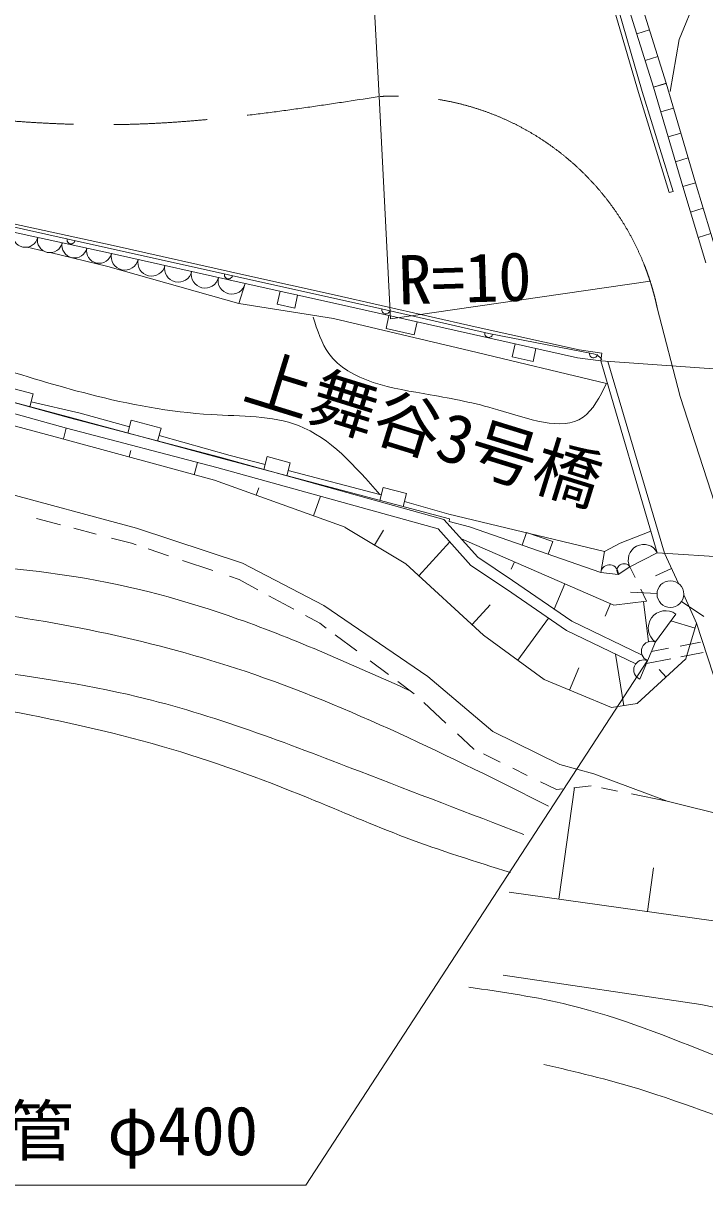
# Model space of a CAD drawing. Units: millimetres, scale not verified. Extents: x 40000 to 680000, y 20000 to 380000.
# Drawn here: x 421498 to 446984, y 263732 to 307182 of the extents above; entities that cross this region are included whole.
import ezdxf
from ezdxf.enums import TextEntityAlignment as Align

# ---------------------------------------------------------------- set-up
doc = ezdxf.new("R2010")
doc.units = ezdxf.units.MM
doc.header["$LTSCALE"] = 1000
doc.linetypes.add('CHAIN', pattern=[18.5, 12, -1.5, 3.5, -1.5])
for name, color, linetype, lineweight in [('M-BGD', 7, 'Continuous', 13), ('M-BMK', 2, 'CHAIN', 13), ('M-STR-HTXT', 7, 'Continuous', 13), ('M-STR-STR1', 1, 'Continuous', 13), ('M-STR-STR3', 7, 'Continuous', 13)]:
    doc.layers.add(name, color=color, linetype=linetype, lineweight=lineweight)
doc.styles.add('ＭＳ ゴシック', font='')
doc.styles.get('ＭＳ ゴシック').set_extended_font_data('MS Gothic')

msp = doc.modelspace()

# ---------------------------------------------------------------- linework, layer by layer
at = {"layer": 'M-BGD'}
for p, q in [((446021, 306573), (447451, 310066)), ((445544, 304940), (444292, 308928)), ((444504, 304592), (443334, 308604)), ((444647, 304635), (443477, 308650)), ((445066, 304794), (443817, 308774)), ((444441, 306784), (444918, 306934)), ((445695, 304635), (446021, 306573)), ((444754, 305789), (445231, 305939)), ((445659, 300854), (444504, 304592)), ((445802, 300898), (444647, 304635)), ((445066, 304794), (445543, 304944)), ((445066, 304794), (445545, 304936)), ((446161, 301077), (445066, 304794)), ((446640, 301220), (445544, 304940)), ((445340, 303866), (445819, 304007)), ((445613, 302937), (446093, 303078)), ((445887, 302008), (446367, 302149)), ((446161, 301079), (446640, 301220)), ((446162, 301075), (446640, 301220)), ((447503, 298371), (446640, 301220)), ((445659, 300854), (445802, 300898)), ((447024, 298227), (446161, 301077)), ((446449, 300126), (446928, 300271)), ((419342, 300070), (424862, 298874)), ((419393, 299965), (423286, 299083)), ((419278, 299777), (424798, 298581)), ((423286, 299083), (435060, 296470)), ((446737, 299176), (447215, 299321)), ((422283, 298661), (421643, 298812)), ((424666, 298096), (422502, 298609)), ((424798, 298581), (429794, 297455)), ((424862, 298874), (429859, 297748)), ((429558, 296708), (424666, 298096)), ((429859, 297748), (433130, 297026)), ((429794, 297455), (429558, 296708)), ((429794, 297455), (433066, 296733)), ((430995, 296678), (431103, 297166)), ((431649, 296534), (431757, 297022)), ((438402, 295841), (433131, 297026)), ((429558, 296708), (433098, 296143)), ((431649, 296534), (430995, 296678)), ((433066, 296733), (438337, 295548)), ((435060, 296470), (438904, 295589)), ((433098, 296143), (438210, 294935)), ((435065, 295772), (435174, 296259)), ((436119, 295535), (436228, 296022)), ((436119, 295535), (435065, 295772)), ((438337, 295548), (442229, 294679)), ((442282, 294974), (438402, 295841)), ((438904, 295589), (442822, 294828)), ((439785, 294712), (439894, 295200)), ((440563, 294538), (440672, 295026)), ((438210, 294935), (443309, 293719)), ((440563, 294538), (439785, 294712)), ((442229, 294679), (443096, 294559)), ((443137, 294856), (442282, 294974)), ((443096, 294559), (443137, 294856)), ((443362, 294540), (445476, 287374)), ((423176, 292470), (419598, 293418)), ((423225, 292428), (419645, 293424)), ((421157, 293522), (421873, 293333)), ((421873, 293333), (421745, 292849)), ((423121, 292042), (419541, 293037)), ((421794, 293037), (423625, 292609)), ((419428, 292596), (423014, 291640)), ((428751, 290961), (423176, 292470)), ((428847, 290961), (423225, 292428)), ((423625, 292609), (425467, 292092)), ((423108, 292045), (422998, 291644)), ((428743, 290575), (423121, 292042)), ((425537, 292349), (425406, 291867)), ((425537, 292349), (426652, 292047)), ((426652, 292047), (426521, 291565)), ((423014, 291640), (428645, 290100)), ((426579, 291779), (429240, 291032)), ((425525, 291209), (425460, 290971)), ((428019, 290764), (427893, 290306)), ((437438, 288657), (428751, 290961)), ((437230, 288637), (428847, 290961)), ((429240, 291032), (430540, 290692)), ((430617, 290983), (430489, 290500)), ((430617, 290983), (431485, 290753)), ((431485, 290753), (431357, 290270)), ((437011, 288283), (428743, 290575)), ((431409, 290465), (434831, 289571)), ((428645, 290100), (433534, 288343)), ((430310, 289821), (430208, 289539)), ((434960, 289831), (434832, 289348)), ((434960, 289831), (435829, 289601)), ((420468, 289734), (425730, 288306)), ((432616, 289501), (432352, 288768)), ((434831, 289571), (434887, 289555)), ((435829, 289601), (435701, 289118)), ((435751, 289309), (437407, 288838)), ((421992, 288672), (422893, 288437)), ((438502, 287225), (437230, 288637)), ((437407, 288838), (443234, 287436)), ((437430, 288559), (437438, 288657)), ((438189, 288357), (437430, 288559)), ((423387, 288309), (424231, 288089)), ((425730, 288306), (429694, 286998)), ((433534, 288343), (433535, 288339)), ((433535, 288339), (435806, 286980)), ((434968, 288238), (434635, 287681)), ((438238, 286920), (437011, 288283)), ((443096, 286656), (438189, 288357)), ((440315, 288149), (440152, 287676)), ((440315, 288149), (441297, 287809)), ((443815, 287752), (444972, 288201)), ((424802, 287941), (425541, 287748)), ((425541, 287748), (425716, 287689)), ((437450, 287795), (436292, 286533)), ((443581, 285438), (437888, 287907)), ((441297, 287809), (441133, 287336)), ((443234, 287436), (443815, 287752)), ((426171, 287536), (426930, 287281)), ((439795, 286360), (438502, 287225)), ((443234, 287436), (443096, 286656)), ((445210, 287391), (444187, 286860)), ((445476, 287374), (446007, 286240)), ((427448, 287106), (428589, 286722)), ((429694, 286998), (432739, 285422)), ((435806, 286980), (438711, 284313)), ((439570, 286030), (438238, 286920)), ((439745, 286774), (439864, 287050)), ((444187, 286860), (443742, 286577)), ((444379, 286464), (444187, 286860)), ((445147, 286531), (445741, 286809)), ((429215, 286511), (429578, 286389)), ((429578, 286389), (430276, 286009)), ((442013, 284829), (439795, 286360)), ((443742, 286577), (443096, 286656)), ((441812, 284482), (439570, 286030)), ((441347, 285288), (441755, 286230)), ((445201, 285870), (444202, 285921)), ((444804, 285587), (444589, 286032)), ((430687, 285787), (431617, 285282)), ((443261, 285022), (443464, 285489)), ((444804, 285587), (443581, 285438)), ((444880, 284068), (444697, 285574)), ((446115, 285565), (446944, 285007)), ((446200, 285821), (446680, 284762)), ((432049, 285048), (432587, 284755)), ((432739, 285422), (436633, 282770)), ((438961, 285445), (438283, 284706)), ((445900, 285101), (445136, 284056)), ((432587, 284755), (432831, 284573)), ((441145, 284942), (439996, 283373)), ((444643, 283566), (442013, 284829)), ((445712, 284844), (446623, 284572)), ((446680, 284762), (446279, 283424)), ((446680, 284762), (447974, 280767)), ((433159, 284329), (433967, 283725)), ((440982, 282651), (438711, 284313)), ((444401, 283238), (441812, 284482)), ((445136, 284056), (444557, 282665)), ((444988, 283699), (445633, 283822)), ((446070, 283906), (446830, 284051)), ((434467, 283352), (435159, 282836)), ((443642, 283603), (443952, 281675)), ((446279, 283424), (444457, 281756)), ((444804, 283257), (445716, 283431)), ((446092, 283503), (446925, 283662)), ((442275, 283095), (441926, 282257)), ((445285, 283024), (445539, 282747)), ((435507, 282576), (436122, 282117)), ((436633, 282770), (439060, 280706)), ((443498, 281602), (440982, 282651)), ((436474, 281790), (437302, 281023)), ((444457, 281756), (443498, 281602)), ((439060, 280706), (441562, 279473)), ((437736, 280621), (438351, 280051)), ((438351, 280051), (438358, 280047)), ((438712, 279874), (439333, 279569)), ((441562, 279473), (442831, 279124)), ((439801, 279339), (440348, 279071)), ((442831, 279124), (445579, 278108)), ((440842, 278829), (441436, 278537)), ((441436, 278537), (441658, 278562)), ((442112, 278613), (441525, 274444)), ((442092, 278611), (442740, 278683)), ((443124, 278605), (443719, 278485)), ((444250, 278377), (445579, 278108)), ((445579, 278108), (447962, 277515)), ((445070, 275611), (444840, 273977)), ((448770, 273423), (439667, 274706)), ((446843, 270507), (439445, 271603)), ((452745, 269312), (446843, 270507))]:
    msp.add_line(p, q, dxfattribs=at)
msp.add_circle((445700, 285845), 500, dxfattribs=at)
for centre, radius, start, end in [((421578, 299279), 471, 167.7799, 347.7799), ((422498, 299079), 471, 167.7799, 347.7799), ((423418, 298880), 471, 167.7799, 347.7799), ((423286, 299083), 150, 167.236, 347.4845), ((424338, 298681), 471, 167.7799, 347.7799), ((425297, 298469), 512, 167.2948, 347.2948), ((426296, 298243), 512, 167.2948, 347.2948), ((427296, 298018), 512, 167.2948, 347.2948), ((428295, 297793), 512, 167.2948, 347.2948), ((429294, 297567), 512, 167.2948, 347.2948), ((429173, 297777), 150, 167.4845, 347.4845), ((435060, 296470), 150, 167.4845, 347.0917), ((438904, 295589), 150, 167.0917, 349.0152), ((442822, 294828), 150, 169.0152, 349.0152), ((442726, 294338), 500, 34.0152, 79.0152), ((444699, 287126), 576, 27.4591, 207.4591), ((443419, 286617), 326, 353.0689, 173.0689), ((443965, 286719), 264, 32.3523, 212.3523), ((445518, 284578), 647, 53.8788, 233.8788), ((444992, 283708), 376, 67.3952, 247.3952), ((444702, 283013), 376, 67.3952, 247.3952)]:
    msp.add_arc(centre, radius, start, end, dxfattribs=at)
for points, knots in [([(443309, 293719), (443057, 293217), (442805, 292715), (442431, 292454), (441653, 291912), (440347, 292414), (439242, 292738), (438347, 293000), (437583, 293146), (436709, 293297), (435331, 293534), (433679, 293782), (432923, 294838), (432651, 295220), (432495, 295706), (432339, 296193)], [0, 0, 0, 0, 1, 1, 1, 2, 2, 2, 3, 3, 3, 4, 4, 4, 5, 5, 5, 5]), ([(420305, 294393), (421526, 294011), (422747, 293630), (423977, 293315), (425462, 292934), (426960, 292650), (428535, 292557), (429652, 292491), (430808, 292521), (431787, 292144), (432977, 291687), (433904, 290629), (434831, 289571)], [0, 0, 0, 0, 1, 1, 1, 2, 2, 2, 3, 3, 3, 4, 4, 4, 4]), ([(391831, 283484), (392789, 285385), (393747, 287287), (395336, 288247), (396814, 289140), (398838, 289219), (400728, 289326), (402097, 289403), (403395, 289494), (404706, 289460), (406446, 289415), (408209, 289149), (409946, 288805), (412623, 288275), (415239, 287559), (417916, 287169), (419760, 286901), (421633, 286787), (423478, 286492), (425537, 286164), (427561, 285610), (429528, 284914), (431722, 284138), (433844, 283185), (435967, 282233)], [0, 0, 0, 0, 1, 1, 1, 2, 2, 2, 3, 3, 3, 4, 4, 4, 5, 5, 5, 6, 6, 6, 7, 7, 7, 8, 8, 8, 8]), ([(394707, 282855), (395137, 283906), (395568, 284957), (396325, 285641), (397246, 286474), (398652, 286762), (400009, 286989), (402209, 287357), (404283, 287564), (406354, 287346), (408387, 287132), (410418, 286509), (412467, 286117), (414746, 285681), (417048, 285530), (419344, 285252), (422887, 284824), (426415, 284094), (429791, 282960), (433712, 281643), (437429, 279781), (441145, 277919)], [0, 0, 0, 0, 1, 1, 1, 2, 2, 2, 3, 3, 3, 4, 4, 4, 5, 5, 5, 6, 6, 6, 7, 7, 7, 7]), ([(412899, 284153), (413316, 284080), (413732, 284007), (414149, 283933), (414565, 283859), (414981, 283784), (415398, 283712), (415815, 283639), (416231, 283568), (416649, 283501), (416969, 283449), (417290, 283400), (417611, 283352), (417931, 283305), (418252, 283259), (418573, 283213), (418895, 283168), (419216, 283123), (419537, 283079), (421624, 282789), (423720, 282501), (425765, 282012), (428603, 281335), (431343, 280274), (434075, 279222), (436125, 278433), (438170, 277649), (440215, 276865)], [0, 0, 0, 0, 1, 1, 1, 2, 2, 2, 3, 3, 3, 4, 4, 4, 5, 5, 5, 6, 6, 6, 7, 7, 7, 8, 8, 8, 9, 9, 9, 9]), ([(414354, 282509), (418516, 281913), (422679, 281318), (426696, 280152), (428546, 279615), (430365, 278957), (432153, 278229), (433374, 277733), (434580, 277204), (435812, 276741), (437096, 276259), (438407, 275849), (439719, 275439)], [0, 0, 0, 0, 1, 1, 1, 2, 2, 2, 3, 3, 3, 4, 4, 4, 4]), ([(438162, 271155), (439426, 270972), (440691, 270788), (441926, 270486), (443815, 270025), (445633, 269287), (447448, 268562), (448832, 268008), (450215, 267462), (451631, 267014), (453338, 266474), (455094, 266078), (456860, 265759), (460554, 265092), (464294, 264764), (468028, 264421), (472075, 264049), (476115, 263660), (480159, 263249), (489323, 262319), (498507, 261279), (507516, 259485), (511758, 258640), (515960, 257629), (520191, 256598), (521953, 256169), (523719, 255737), (525378, 255051), (527605, 254129), (529638, 252748), (531694, 251453), (532528, 250928), (533366, 250417), (534204, 249905)], [0, 0, 0, 0, 1, 1, 1, 2, 2, 2, 3, 3, 3, 4, 4, 4, 5, 5, 5, 6, 6, 6, 7, 7, 7, 8, 8, 8, 9, 9, 9, 10, 10, 10, 11, 11, 11, 11]), ([(440964, 268269), (442157, 267987), (443349, 267706), (444520, 267349), (446307, 266803), (448043, 266082), (449832, 265550), (452288, 264820), (454845, 264447), (457404, 264170), (462033, 263667), (466667, 263478), (471291, 263124), (476569, 262720), (481835, 262101), (487103, 261493), (491944, 260934), (496788, 260383), (501576, 259526), (505788, 258773), (509956, 257782), (514084, 256598), (516533, 255896), (518968, 255127), (521279, 254089), (523743, 252981), (526066, 251569), (528390, 250156)], [0, 0, 0, 0, 1, 1, 1, 2, 2, 2, 3, 3, 3, 4, 4, 4, 5, 5, 5, 6, 6, 6, 7, 7, 7, 8, 8, 8, 9, 9, 9, 9])]:
    msp.add_open_spline(points, degree=3, knots=knots, dxfattribs=at)
at = {"layer": 'M-BMK'}
for p, q in [((445207, 296544), (446069, 293231)), ((446069, 293231), (449302, 283192))]:
    msp.add_line(p, q, dxfattribs=at)
msp.add_arc((435426, 294461), 10000, 12.025, 93.2942, dxfattribs=at)
msp.add_open_spline([(374921, 308792), (378416, 308865), (381911, 308938), (385410, 308948), (388267, 308956), (391127, 308921), (393971, 308660), (396367, 308440), (398751, 308058), (401093, 307509), (403407, 306966), (405679, 306260), (407981, 305684), (410379, 305084), (412810, 304625), (415261, 304240), (418590, 303716), (421957, 303327), (425307, 303400), (428482, 303470), (431642, 303955), (434803, 304440)], degree=3, knots=[0, 0, 0, 0, 1, 1, 1, 2, 2, 2, 3, 3, 3, 4, 4, 4, 5, 5, 5, 6, 6, 6, 7, 7, 7, 7], dxfattribs=at)
at = {"layer": 'M-STR-HTXT'}
for p, q in [((434803, 304440), (433216, 335327)), ((434803, 304440), (435230, 296132)), ((444938, 297548), (435230, 296132))]:
    msp.add_line(p, q, dxfattribs=at)
at = {"layer": 'M-STR-STR1'}
for p, q in [((443096, 294559), (447846, 294228)), ((443096, 294559), (445210, 287391)), ((445210, 287391), (449960, 287077))]:
    msp.add_line(p, q, dxfattribs=at)
at = {"layer": 'M-STR-STR3'}
for p, q in [((432064, 263749), (444847, 283360)), ((409727, 263749), (432064, 263749))]:
    msp.add_line(p, q, dxfattribs=at)

# ---------------------------------------------------------------- texts
at = {"layer": 'M-STR-HTXT', "style": 'ＭＳ ゴシック'}
msp.add_text('R=10', height=1833, rotation=1.714, dxfattribs=at).set_placement((435518, 297587), align=Align.MIDDLE_LEFT)
at = {"layer": 'M-STR-STR1', "style": 'ＭＳ ゴシック'}
msp.add_text('上舞谷3号橋', height=1833, rotation=342.815, dxfattribs=at).set_placement((429487, 292646), align=Align.BOTTOM_LEFT)
at = {"layer": 'M-STR-STR3', "style": 'ＭＳ ゴシック'}
msp.add_text('ヒューム管 φ400', height=1833, dxfattribs=at).set_placement((410895, 264323), align=Align.BOTTOM_LEFT)

doc.saveas('drawing.dxf')
